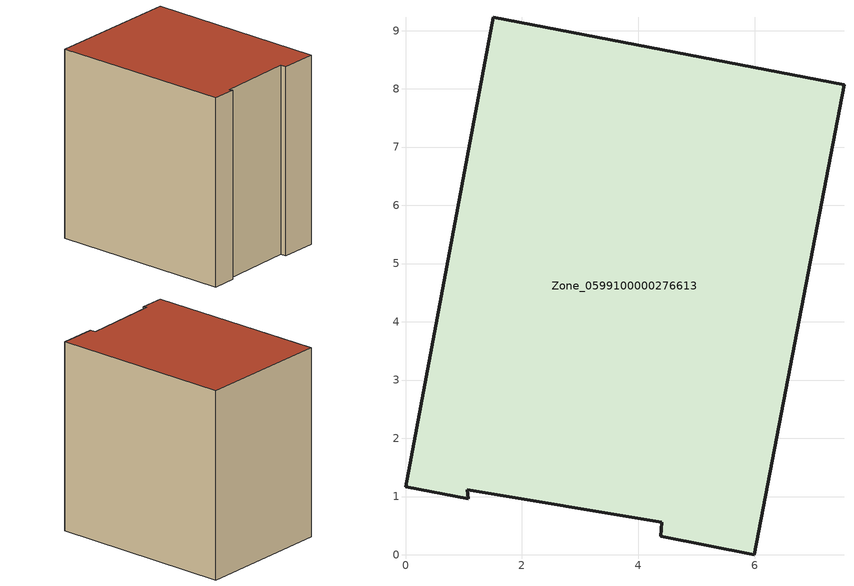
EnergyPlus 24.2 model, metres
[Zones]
Zone_0599100000276613
 floor ground (C_G): 4.38,0.31 4.4,0.56 1.06,1.12 1.07,0.96 0,1.17 1.51,9.23 7.53,8.07 5.99,0 z0
 wall outside (C_F): 1.51,9.23 0,1.17 1.07,0.96 1.06,1.12 4.4,0.56 4.38,0.31 5.99,0 7.53,8.07 1.51,9.23 z0:8.5
 roof outside (C_R): 4.4,0.56 4.38,0.31 5.99,0 7.53,8.07 1.51,9.23 0,1.17 1.07,0.96 1.06,1.12 z8.5
[BUILDING]
Pand.0599100000276613: North Axis=0; Terrain=City; Loads Convergence Tolerance Value=0.04; Temperature Convergence Tolerance Value=0.4; Solar Distribution=FullExterior; Maximum Number of Warmup Days=25; Minimum Number of Warmup Days=1
[Site:Location]
Rotterdam.The.Hague.AP_ZH_NLD Design_Conditions: Latitude=51.96; Longitude=4.45; Time Zone=1; Elevation=-4.5
[SITE:GROUNDTEMPERATURE:BUILDINGSURFACE]
18, 18, 18, 18, 18, 18, 18, 18, 18, 18, 18, 18
[MATERIAL] Thermal Absorptance=0.9; Solar Absorptance=0.7; Visible Absorptance=0.7
Name | Roughness | Thickness | Conductivity | Density | Specific Heat
G.TI.1946-1964 | MediumSmooth | 0.15 | 1 | 540 | 1210
F.TI.1946-1964 | Rough | 0.3 | 0.857143 | 1920 | 840
R.TI.1946-1964 | MediumRough | 0.2 | 0.277778 | 1500 | 1000
[CONSTRUCTION]
C_G: G.TI.1946-1964
C_F: F.TI.1946-1964
C_R: R.TI.1946-1964
[ZONE]
Zone_0599100000276613: Type=1; Multiplier=1; Ceiling Height=Autocalculate; Volume=Autocalculate; Floor Area=autocalculate; Part of Total Floor Area=Yes
[ZONEINFILTRATION:DESIGNFLOWRATE]
Infil_Zone_0599100000276613: Zone or ZoneList or Space or SpaceList=Zone_0599100000276613; Schedule=AlwaysOn; Design Flow Rate Calculation Method=Flow/Area; Flow Rate per Floor Area=0.003; Constant Term Coefficient=1; Temperature Term Coefficient=0; Velocity Term Coefficient=0; Velocity Squared Term Coefficient=0
[HVACTEMPLATE:ZONE:IDEALLOADSAIRSYSTEM]
Zone_0599100000276613: Maximum Heating Supply Air Temperature=50; Minimum Cooling Supply Air Temperature=13; Maximum Heating Supply Air Humidity Ratio=0.0156; Minimum Cooling Supply Air Humidity Ratio=0.0077; Heating Limit=NoLimit; Cooling Limit=NoLimit; Dehumidification Control Type=ConstantSensibleHeatRatio; Cooling Sensible Heat Ratio=0.7; Dehumidification Setpoint=60; Humidification Control Type=None; Humidification Setpoint=30; Outdoor Air Method=None; Outdoor Air Flow Rate per Person=0.00944; Outdoor Air Flow Rate per Zone Floor Area=0; Outdoor Air Flow Rate per Zone=0; Demand Controlled Ventilation Type=None; Outdoor Air Economizer Type=NoEconomizer; Heat Recovery Type=None; Sensible Heat Recovery Effectiveness=0.7; Latent Heat Recovery Effectiveness=0.65
[ZONECONTROL:THERMOSTAT]
ThermostatControl_Zone_0599100000276613: Zone or ZoneList=Zone_0599100000276613; Control Type Schedule=DualSetpointControlType; Control 1=Thermostat_Zone_0599100000276613; Temperature Difference Between Cutout And Setpoint=0
[THERMOSTATSETPOINT:DUALSETPOINT]
Thermostat_Zone_0599100000276613: Heating Setpoint Temperature Schedule=HeatingSetpoint_Zone_0599100000276613; Cooling Setpoint Temperature Schedule=CoolingSetpoint_Zone_0599100000276613
[SCHEDULE:COMPACT]
HeatingSetpoint_Zone_0599100000276613: Through: 12/31, For: AllDays, Until: 24:00, 21
CoolingSetpoint_Zone_0599100000276613: Through: 12/31, For: AllDays, Until: 24:00, 24
DualSetpointControlType: Through: 12/31, For: AllDays, Until: 24:00, 4
AlwaysOn: Through: 12/31, For: AllDays, Until: 24:00, 1
